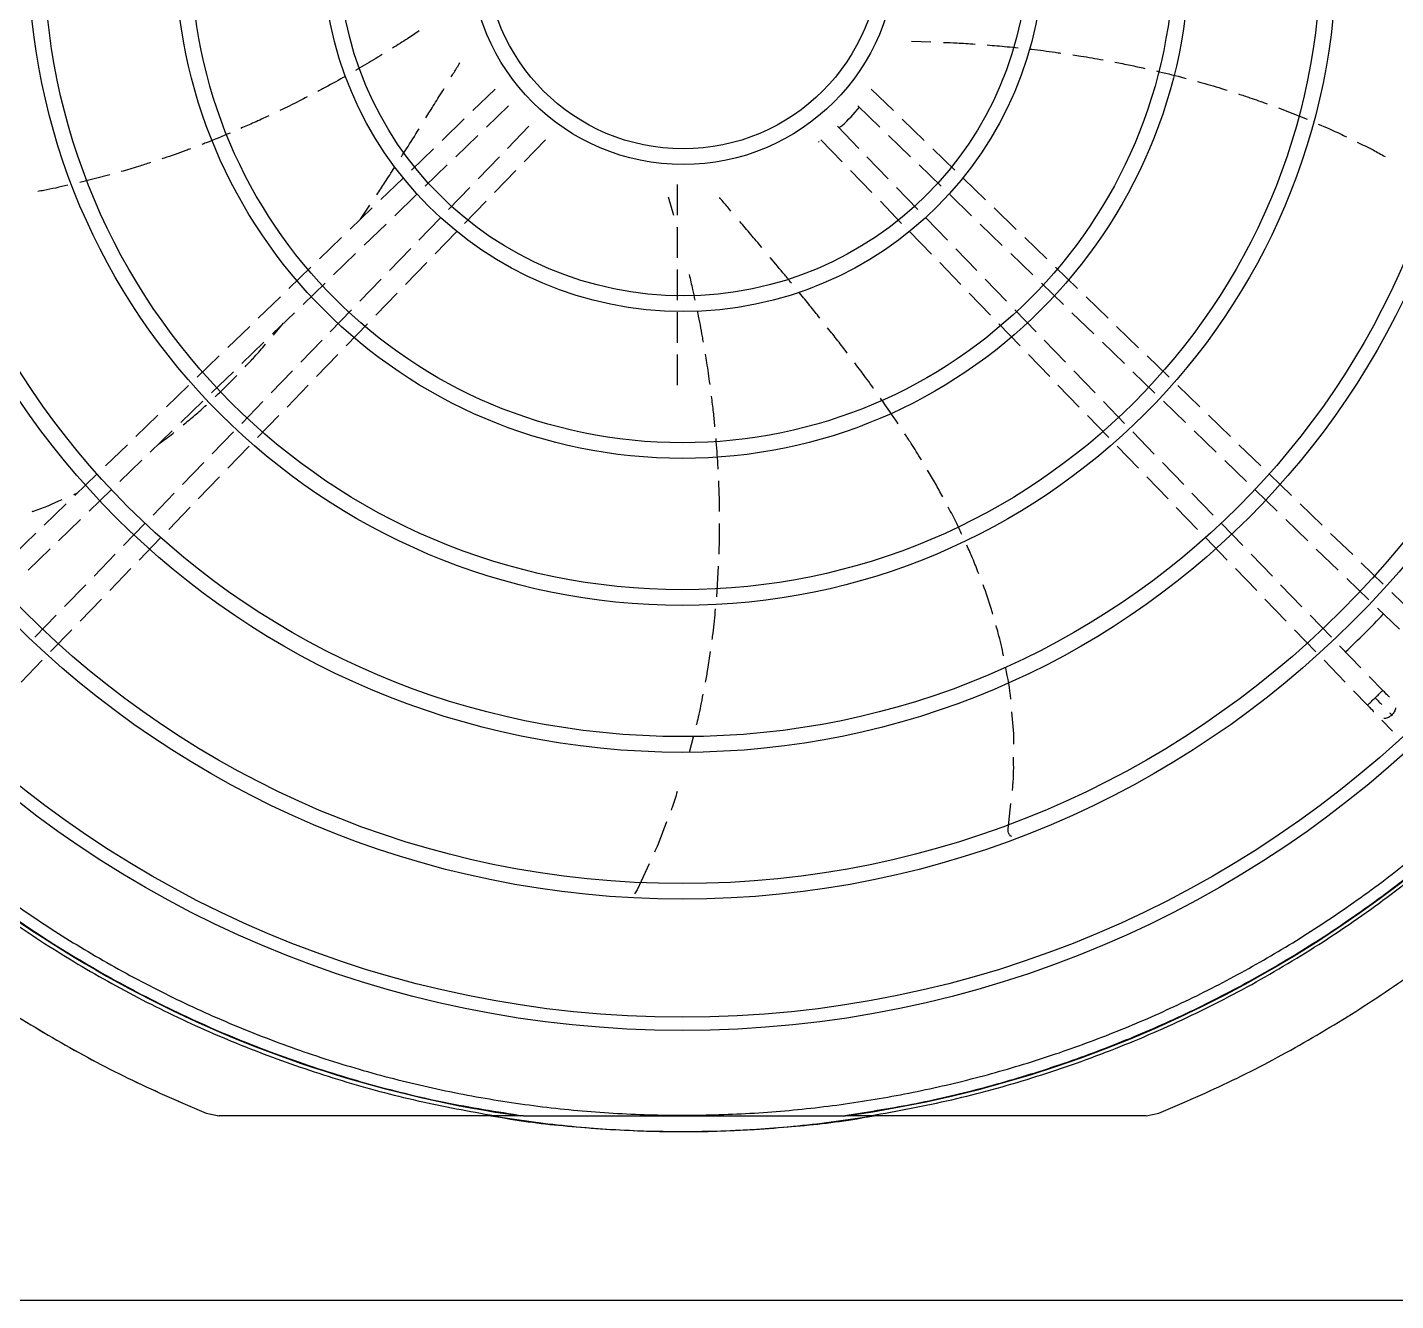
# Model space of a CAD drawing. Extents: x -31 to 236, y -16 to 155.
# Drawn here: x 35.72 to 48.4, y 50.68 to 62.48 of the extents above; entities that cross this region are included whole.
import ezdxf

# ---------------------------------------------------------------- set-up
doc = ezdxf.new("R2010")
doc.units = 0
doc.header["$MEASUREMENT"] = 0
doc.layers.get('0').update_dxf_attribs({"linetype": 'CONTINUOUS'})
doc.layers.add('0_UNIT', color=7, linetype='CONTINUOUS')

msp = doc.modelspace()

# ---------------------------------------------------------------- linework, layer by layer
at = {"color": 7, "linetype": 'Continuous', "lineweight": 25}
for p, q in [((43.91353, 62.34649), (43.91373, 62.34649)), ((43.91373, 62.34649), (44.09463, 62.34171)), ((39.73006, 62.14758), (39.73064, 62.14758)), ((40.05552, 61.90309), (39.8501, 61.70447)), ((43.74763, 61.70406), (43.54211, 61.90278)), ((39.97544, 61.55185), (40.17896, 61.74862)), ((43.41861, 61.74837), (43.62246, 61.55126)), ((39.76983, 61.62685), (39.56499, 61.42879)), ((44.03295, 61.42818), (43.82795, 61.6264)), ((47.31533, 61.72895), (47.5803, 61.62386)), ((40.36956, 61.55898), (40.17196, 61.35463)), ((43.42531, 61.35466), (43.22803, 61.5587)), ((39.69185, 61.27763), (39.89535, 61.4744)), ((40.32478, 61.22949), (40.52343, 61.43493)), ((43.058, 61.41173), (43.0531, 61.41895)), ((43.07409, 61.43471), (43.27266, 61.22935)), ((43.70244, 61.47393), (43.90612, 61.27699)), ((39.48487, 61.35132), (39.28085, 61.15406)), ((40.09565, 61.27571), (39.8984, 61.0717)), ((43.6991, 61.0715), (43.50194, 61.27541)), ((44.31711, 61.15343), (44.1122, 61.35155)), ((39.40903, 61.00417), (39.61211, 61.20054)), ((40.04946, 60.94474), (40.24766, 61.14973)), ((43.34994, 61.14941), (43.54806, 60.94452)), ((43.98477, 61.20094), (44.18885, 61.00361)), ((36.48469, 61.10812), (36.20746, 61.0371)), ((39.20058, 61.07644), (38.99672, 60.87933)), ((39.82181, 60.99249), (39.62394, 60.78785)), ((41.74363, 61.01885), (41.74363, 60.7345)), ((43.9731, 60.78813), (43.77638, 60.99157)), ((44.60084, 60.87908), (44.39702, 61.07616)), ((39.12574, 60.73026), (39.32917, 60.92696)), ((39.77385, 60.65969), (39.97247, 60.86512)), ((41.65822, 60.90546), (41.70887, 60.73553)), ((43.62581, 60.8641), (43.82326, 60.6599)), ((44.26841, 60.92669), (44.47173, 60.73009)), ((38.91678, 60.80204), (38.71289, 60.60489)), ((38.80936, 60.69817), (38.89626, 60.82795)), ((44.88557, 60.60377), (44.6804, 60.80216)), ((38.8428, 60.45668), (39.04637, 60.65352)), ((39.54796, 60.70927), (39.35053, 60.50508)), ((41.74008, 60.62517), (41.74363, 60.6124)), ((41.74363, 60.62505), (41.74363, 60.34096)), ((44.24734, 60.50449), (44.04963, 60.70897)), ((44.55096, 60.65349), (44.75526, 60.45595)), ((38.63325, 60.52789), (38.42814, 60.32957)), ((39.49963, 60.37609), (39.6975, 60.58073)), ((43.90008, 60.58045), (44.09817, 60.37558)), ((45.16874, 60.32997), (44.96418, 60.52776)), ((38.55913, 60.1824), (38.76351, 60.38001)), ((39.27397, 60.4259), (39.07629, 60.22146)), ((44.52061, 60.22187), (44.32432, 60.42488)), ((44.83423, 60.37959), (45.0387, 60.18189)), ((38.34976, 60.25377), (38.14547, 60.05625)), ((39.2249, 60.09195), (39.42247, 60.29629)), ((41.74363, 60.23145), (41.74363, 59.94793)), ((44.17543, 60.29567), (44.37264, 60.09171)), ((45.4521, 60.05599), (45.24794, 60.2534)), ((38.2766, 59.90921), (38.48036, 60.10624)), ((38.99967, 60.14221), (38.80328, 59.9391)), ((44.79419, 59.93892), (44.59746, 60.14239)), ((45.11759, 60.10561), (45.32141, 59.90853)), ((38.06605, 59.97946), (37.86204, 59.78219)), ((38.95055, 59.80821), (39.14771, 60.01213)), ((44.44916, 60.01258), (44.6466, 59.80837)), ((45.73561, 59.78186), (45.53152, 59.9792)), ((38.72624, 59.85943), (38.52891, 59.65534)), ((45.06802, 59.65572), (44.87095, 59.85954)), ((37.99319, 59.63519), (38.19673, 59.83199)), ((38.00332, 59.62459), (38.09551, 59.73412)), ((38.67657, 59.52486), (38.87409, 59.72914)), ((41.74363, 59.83725), (41.74363, 59.55359)), ((44.72335, 59.729), (44.92078, 59.5248)), ((45.40075, 59.83182), (45.60452, 59.63479)), ((37.78192, 59.70472), (37.57855, 59.50809)), ((46.01917, 59.50768), (45.81496, 59.70514)), ((37.70992, 59.36129), (37.91369, 59.55832)), ((38.453, 59.57682), (38.25581, 59.37288)), ((45.34172, 59.37265), (45.14463, 59.57649)), ((45.68369, 59.55824), (45.888, 59.3607)), ((37.4988, 59.43097), (37.29446, 59.2334)), ((38.40264, 59.24155), (38.59997, 59.44564)), ((41.74363, 59.44315), (41.74363, 59.15932)), ((44.99757, 59.44539), (45.19495, 59.24126)), ((46.30247, 59.23376), (46.09845, 59.43103)), ((37.4273, 59.08802), (37.63117, 59.28514)), ((38.17917, 59.29362), (37.98219, 59.0899)), ((45.61534, 59.08967), (45.41842, 59.29333)), ((45.96654, 59.28476), (46.1704, 59.08764)), ((37.21528, 59.15684), (37.01161, 58.95991)), ((38.12849, 58.95802), (38.32514, 59.1614)), ((45.27168, 59.1619), (45.46922, 58.9576)), ((46.5863, 58.95932), (46.38182, 59.15703)), ((37.14427, 58.81436), (37.34809, 59.01143)), ((37.90457, 59.00963), (37.70779, 58.80611)), ((45.88936, 58.80627), (45.69238, 59.00999)), ((46.24965, 59.01101), (46.45332, 58.81408)), ((36.93205, 58.88298), (36.72763, 58.68533)), ((37.85415, 58.67429), (38.05157, 58.87847)), ((45.54574, 58.87845), (45.74302, 58.67442)), ((46.86911, 58.68587), (46.66589, 58.88237)), ((36.86099, 58.54045), (37.06441, 58.73714)), ((37.63094, 58.72663), (37.43421, 58.52317)), ((46.1638, 58.52243), (45.96601, 58.727)), ((46.53292, 58.73712), (46.73695, 58.53984)), ((36.6487, 58.60901), (36.44516, 58.4122)), ((37.58055, 58.39132), (37.77758, 58.59509)), ((45.81974, 58.59508), (46.01717, 58.39089)), ((47.15262, 58.41174), (46.94847, 58.60913)), ((36.57797, 58.2668), (36.78198, 58.46406)), ((46.81645, 58.46297), (47.01949, 58.26664)), ((36.36591, 58.33558), (36.16163, 58.13805)), ((37.35809, 58.44444), (37.16075, 58.24034)), ((46.43648, 58.24042), (46.23967, 58.44397)), ((47.43599, 58.13776), (47.23201, 58.33498)), ((37.30603, 58.10741), (37.5029, 58.31101)), ((46.09451, 58.3109), (46.29115, 58.10754)), ((36.1531, 58.14737), (36.19212, 58.16754)), ((36.29453, 57.99273), (36.49828, 58.18974)), ((37.08357, 58.16052), (36.88718, 57.95741)), ((46.71066, 57.95686), (46.51308, 58.1612)), ((47.09872, 58.19004), (47.3031, 57.99242)), ((36.08202, 58.06108), (35.87865, 57.86444)), ((37.03269, 57.82471), (37.22985, 58.02862)), ((46.36801, 58.02805), (46.56486, 57.82446)), ((47.71962, 57.8635), (47.51542, 58.06095)), ((36.01181, 57.71938), (36.21556, 57.91639)), ((36.81079, 57.87841), (36.61365, 57.67452)), ((46.98393, 57.67423), (46.7874, 57.87749)), ((47.3822, 57.91594), (47.58555, 57.71932)), ((35.7993, 57.78772), (35.5954, 57.59056)), ((36.75786, 57.54047), (36.95574, 57.74513)), ((46.64155, 57.74514), (46.83974, 57.54017)), ((48.00236, 57.59012), (47.79824, 57.78749)), ((35.72812, 57.44507), (35.93261, 57.6428)), ((36.53682, 57.59506), (36.33984, 57.39133)), ((47.25856, 57.39021), (47.06064, 57.59489)), ((47.66513, 57.64237), (47.86921, 57.44504)), ((36.4849, 57.25816), (36.68157, 57.46157)), ((42.1243, 57.48412), (42.10616, 57.19869)), ((46.91621, 57.46108), (47.11268, 57.25788)), ((48.28569, 57.31617), (48.08217, 57.51295)), ((36.26314, 57.31201), (36.06637, 57.10851)), ((47.53128, 57.10814), (47.33432, 57.31185)), ((47.94802, 57.36884), (48.15206, 57.17155)), ((48.5689, 57.04233), (48.3646, 57.23987)), ((36.21021, 56.97408), (36.40824, 57.17889)), ((47.18941, 57.17853), (47.38737, 56.97379)), ((48.23161, 57.09464), (48.43476, 56.89821)), ((35.98965, 57.02916), (35.79217, 56.82492)), ((47.80506, 56.82499), (47.60828, 57.02851)), ((35.93705, 56.69157), (36.1336, 56.89484)), ((47.46347, 56.89509), (47.66093, 56.69087)), ((48.07918, 56.54149), (47.88154, 56.7459)), ((35.66343, 56.40858), (35.86031, 56.6122)), ((47.73737, 56.61181), (47.9341, 56.40835)), ((48.28125, 56.33251), (48.15553, 56.46254)), ((48.01115, 56.32866), (48.13973, 56.19568)), ((48.27344, 56.05708), (48.37144, 55.95528)), ((41.89055, 55.90006), (41.85386, 55.75778)), ((44.8104, 55.05062), (44.83606, 55.28297)), ((44.80987, 55.05062), (44.8104, 55.05062)), ((41.48212, 54.72409), (41.3717, 54.48461)), ((41.3717, 54.48461), (41.34888, 54.4469)), ((37.37848, 52.41434), (37.3777, 52.41434)), ((37.3777, 52.41434), (37.49719, 52.39079)), ((37.37848, 52.41434), (37.49797, 52.39079)), ((40.0547, 52.39079), (37.49797, 52.39079)), ((40.29022, 52.39079), (40.0547, 52.39079)), ((43.53089, 52.39079), (43.30404, 52.39079)), ((46.0876, 52.39079), (43.53089, 52.39079)), ((46.0876, 52.39079), (46.20709, 52.41434))]:
    msp.add_line(p, q, dxfattribs=at)
for centre, radius in [((41.79199, 63.17881), 9.99706), ((41.79199, 63.1782), 9.87436), ((41.79199, 63.17881), 8.78089), ((41.79199, 63.1782), 8.63615), ((41.79199, 63.1782), 7.41998), ((41.79818, 63.17829), 7.27453), ((41.79199, 63.1782), 6.05846), ((41.79199, 63.1782), 5.9131), ((41.79199, 63.1782), 4.69694), ((41.79199, 63.1782), 4.55158), ((41.79818, 63.1782), 3.33542), ((41.79818, 63.17829), 3.18997), ((41.79818, 63.1782), 1.9739), ((41.79818, 63.17829), 1.82845)]:
    msp.add_circle(centre, radius)
for centre, radius, start, end in [((41.7971, 63.17819), 10.89215, 277.952419, 82.047581), ((41.79384, 63.17623), 8.93423, 313.437539, 316.623841), ((41.79713, 63.17815), 10.8921, 222.877714, 262.047685)]:
    msp.add_arc(centre, radius, start, end, dxfattribs=at)
at = {"color": 8, "linetype": 'Continuous', "lineweight": 25}
for centre, radius, start, end in [((37.22196, 67.66475), 15.83438, 313.946005, 314.301587), ((40.79736, 63.88371), 10.63091, 313.68259, 314.213901)]:
    msp.add_arc(centre, radius, start, end, dxfattribs=at)
at = {"color": 7, "linetype": 'Continuous', "lineweight": 25}
for points, knots in [([(33.9667, 55.76677), (34.10923, 55.62104), (34.39637, 55.32745), (34.86122, 54.91627), (35.3538, 54.52574), (35.87508, 54.16095), (36.4231, 53.82377), (36.99583, 53.51716), (37.59063, 53.24364), (38.20412, 53.00559), (38.83329, 52.80476), (39.47481, 52.64254), (40.12507, 52.52), (40.78036, 52.43768), (41.43707, 52.39572), (42.09176, 52.3938), (42.74031, 52.43119), (43.37932, 52.50667), (44.0056, 52.61862), (44.61693, 52.76533), (45.21083, 52.94481), (45.78813, 53.15593), (46.35253, 53.39943), (46.90724, 53.67733), (47.45209, 53.99099), (47.9839, 54.3402), (48.49988, 54.72463), (48.99661, 55.14329), (49.47078, 55.59471), (49.91889, 56.07661), (50.33824, 56.58684), (50.72627, 57.12284), (51.08068, 57.68163), (51.39958, 58.25998), (51.68151, 58.85458), (51.92549, 59.46211), (52.13069, 60.07849), (52.29696, 60.70008), (52.42465, 61.32334), (52.5145, 61.94558), (52.56747, 62.56375), (52.58489, 63.17819), (52.56747, 63.79263), (52.5145, 64.41079), (52.42465, 65.03303), (52.29697, 65.6563), (52.13069, 66.27789), (51.9255, 66.89427), (51.68152, 67.50179), (51.39959, 68.09639), (51.08069, 68.67475), (50.72627, 69.23354), (50.33824, 69.76953), (49.9189, 70.27976), (49.47079, 70.76167), (48.99662, 71.21309), (48.49989, 71.63175), (47.98391, 72.01619), (47.4521, 72.36538), (46.90725, 72.67906), (46.35254, 72.95696), (45.78814, 73.20046), (45.21084, 73.41158), (44.61694, 73.59105), (44.00562, 73.73777), (43.37933, 73.84972), (42.74032, 73.9252), (42.09177, 73.96259), (41.43709, 73.96067), (40.78038, 73.91871), (40.12508, 73.8364), (39.47482, 73.71385), (38.8333, 73.55164), (38.20414, 73.3508), (37.59065, 73.11276), (36.99584, 72.83923), (36.42311, 72.53262), (35.87509, 72.19545), (35.35382, 71.83066), (34.86124, 71.44013), (34.39638, 71.02895), (34.10923, 70.73535), (33.9667, 70.58962)], [0, 0, 0, 0, 0.01189592, 0.02396584, 0.03619649, 0.04857359, 0.06108194, 0.07373471, 0.0864717, 0.09927432, 0.11212355, 0.12500004, 0.13787625, 0.15072533, 0.16352795, 0.17626509, 0.18891813, 0.20142621, 0.21380317, 0.22603385, 0.23810393, 0.25000004, 0.2618959, 0.27396585, 0.28619652, 0.29857361, 0.31108196, 0.32373474, 0.33647171, 0.34927432, 0.36212355, 0.37500004, 0.38787624, 0.40072531, 0.41352793, 0.42626506, 0.4389181, 0.45142619, 0.46380314, 0.47603381, 0.48810388, 0.50000001, 0.51189586, 0.52396581, 0.53619649, 0.54857357, 0.56108191, 0.57373469, 0.58647168, 0.59927428, 0.6121235, 0.62499999, 0.63787621, 0.65072529, 0.66352791, 0.67626502, 0.68891805, 0.70142614, 0.71380312, 0.72603376, 0.73810387, 0.74999998, 0.76189582, 0.77396578, 0.78619645, 0.79857355, 0.81108188, 0.82373468, 0.83647168, 0.84927427, 0.86212351, 0.87499998, 0.88787621, 0.90072531, 0.91352792, 0.92626504, 0.93891808, 0.95142617, 0.96380314, 0.97603381, 0.98810396, 1, 1, 1, 1]), ([(43.27568, 52.3908), (43.4901, 52.42397), (43.91896, 52.4903), (44.55325, 52.63831), (45.17807, 52.8212), (45.79072, 53.04183), (46.38913, 53.29846), (46.97112, 53.59043), (47.53464, 53.91664), (48.07767, 54.27593), (48.59826, 54.66702), (49.09456, 55.08851), (49.5648, 55.5389), (50.00729, 56.01657), (50.42045, 56.51983), (50.80281, 57.04687), (51.153, 57.5958), (51.46978, 58.16468), (51.752, 58.75147), (51.99867, 59.35406), (52.2089, 59.97032), (52.38194, 60.59804), (52.51717, 61.23497), (52.61411, 61.87884), (52.67241, 62.52735), (52.69187, 63.17819), (52.67241, 63.82903), (52.61411, 64.47754), (52.51717, 65.12141), (52.38194, 65.75835), (52.2089, 66.38606), (51.99867, 67.00232), (51.75201, 67.60492), (51.46978, 68.1917), (51.15301, 68.76058), (50.80281, 69.30952), (50.42045, 69.83655), (50.00729, 70.33981), (49.5648, 70.81748), (49.09457, 71.26787), (48.59827, 71.68936), (48.07768, 72.08045), (47.53465, 72.43974), (46.97113, 72.76595), (46.38914, 73.05793), (45.79073, 73.31456), (45.17808, 73.53519), (44.55326, 73.71808), (43.91897, 73.86608), (43.49011, 73.93242), (43.27569, 73.96559)], [0, 0, 0, 0, 0.02083334, 0.04166665, 0.06250003, 0.08333335, 0.10416665, 0.125, 0.1458333, 0.16666668, 0.18749997, 0.20833336, 0.22916668, 0.25000001, 0.27083332, 0.29166664, 0.31250001, 0.33333334, 0.35416664, 0.37499996, 0.39583334, 0.41666666, 0.43749998, 0.4583333, 0.47916665, 0.5, 0.5208333, 0.54166664, 0.5625, 0.58333332, 0.60416664, 0.62499998, 0.64583333, 0.66666665, 0.68749999, 0.70833331, 0.72916664, 0.74999997, 0.77083333, 0.79166666, 0.81249999, 0.83333331, 0.85416669, 0.875, 0.89583335, 0.91666666, 0.9375, 0.95833334, 0.97916668, 1, 1, 1, 1]), ([(43.53089, 52.39079), (43.78375, 52.43684), (44.28946, 52.52893), (45.0333, 52.73443), (45.76163, 52.98804), (46.47005, 53.29339), (47.15525, 53.64764), (47.81374, 54.04939), (48.44229, 54.49653), (49.03775, 54.98689), (49.59716, 55.51799), (50.11774, 56.08721), (50.5969, 56.69171), (51.03225, 57.32848), (51.42164, 57.99436), (51.76311, 58.68603), (52.05497, 59.40006), (52.29578, 60.13288), (52.48432, 60.88085), (52.61967, 61.64026), (52.70115, 62.40731), (52.72836, 63.1782), (52.70115, 63.9491), (52.61967, 64.71615), (52.48432, 65.47556), (52.29577, 66.22353), (52.05496, 66.95635), (51.7631, 67.67037), (51.42163, 68.36204), (51.03224, 69.02792), (50.59689, 69.6647), (50.11773, 70.2692), (49.59715, 70.83841), (49.03774, 71.36952), (48.44228, 71.85987), (47.81373, 72.30701), (47.15523, 72.70876), (46.47004, 73.06301), (45.76162, 73.36835), (45.03328, 73.62197), (44.28945, 73.82747), (43.78373, 73.91956), (43.53087, 73.9656)], [0, 0, 0, 0, 0.02500002, 0.05000002, 0.07500002, 0.10000003, 0.12499999, 0.15000004, 0.17499999, 0.20000003, 0.22500003, 0.25, 0.27500001, 0.30000002, 0.325, 0.35000002, 0.375, 0.4, 0.42500002, 0.45000001, 0.47500003, 0.50000003, 0.52499999, 0.55000001, 0.57500001, 0.6, 0.62500003, 0.65, 0.67500002, 0.70000003, 0.72500002, 0.75000002, 0.77499999, 0.80000001, 0.825, 0.85000003, 0.87500003, 0.89999998, 0.92500001, 0.95, 0.975, 1, 1, 1, 1]), ([(39.3532, 62.44357), (39.31684, 62.41925), (39.23763, 62.36627), (39.15254, 62.31288), (39.1065, 62.284)], [0, 0, 0, 0, 0.4590241, 1, 1, 1, 1]), ([(44.21018, 62.33698), (44.25135, 62.33533), (44.34646, 62.33152), (44.44653, 62.32461), (44.50328, 62.32069)], [0, 0, 0, 0, 0.43287459, 1, 1, 1, 1]), ([(44.61621, 62.31232), (44.67709, 62.30761), (44.7709, 62.30035), (44.86945, 62.28954), (44.90405, 62.28575)], [0, 0, 0, 0, 0.64892692, 1, 1, 1, 1]), ([(45.01564, 62.27391), (45.01987, 62.27347), (45.09413, 62.26562), (45.1886, 62.25364), (45.28134, 62.23968), (45.29954, 62.23694)], [0, 0, 0, 0, 0.04619717, 0.81291294, 1, 1, 1, 1]), ([(39.01015, 62.22408), (38.95655, 62.19107), (38.8762, 62.14158), (38.78985, 62.09216), (38.76112, 62.07572)], [0, 0, 0, 0, 0.66716669, 1, 1, 1, 1]), ([(39.64952, 62.01609), (39.65809, 62.02997), (39.68516, 62.07382), (39.71218, 62.11764), (39.73064, 62.14758)], [0, 0, 0, 0, 0.31677713, 1, 1, 1, 1]), ([(45.40949, 62.22056), (45.43447, 62.21692), (45.52613, 62.20357), (45.62157, 62.18633), (45.691, 62.17378)], [0, 0, 0, 0, 0.27254447, 1, 1, 1, 1]), ([(45.79829, 62.15331), (45.84609, 62.14425), (45.93767, 62.12689), (46.03133, 62.10569), (46.0761, 62.09555)], [0, 0, 0, 0, 0.52187415, 1, 1, 1, 1]), ([(38.66503, 62.02029), (38.65971, 62.01722), (38.59356, 61.97901), (38.50986, 61.93295), (38.42808, 61.89044), (38.41306, 61.88264)], [0, 0, 0, 0, 0.06673795, 0.82860265, 1, 1, 1, 1]), ([(46.18368, 62.07153), (46.26067, 62.05333), (46.35222, 62.03169), (46.44397, 62.00652), (46.45858, 62.00252)], [0, 0, 0, 0, 0.84086718, 1, 1, 1, 1]), ([(39.41576, 61.63884), (39.42785, 61.65821), (39.46802, 61.72257), (39.52355, 61.81222), (39.56701, 61.88253), (39.58257, 61.9077)], [0, 0, 0, 0, 0.21657344, 0.71952385, 1, 1, 1, 1]), ([(46.56532, 61.97345), (46.57914, 61.96971), (46.66215, 61.94721), (46.75339, 61.9205), (46.83005, 61.89552), (46.83819, 61.89287)], [0, 0, 0, 0, 0.15146226, 0.90989289, 1, 1, 1, 1]), ([(38.31519, 61.83159), (38.29148, 61.81912), (38.20959, 61.77605), (38.1223, 61.73389), (38.0603, 61.70394)], [0, 0, 0, 0, 0.28962741, 1, 1, 1, 1]), ([(46.94298, 61.85885), (46.97886, 61.84744), (47.06888, 61.81881), (47.15752, 61.78621), (47.21082, 61.7666)], [0, 0, 0, 0, 0.39868758, 1, 1, 1, 1]), ([(37.96017, 61.65669), (37.91535, 61.63552), (37.83096, 61.59566), (37.74258, 61.55768), (37.70115, 61.53988)], [0, 0, 0, 0, 0.53117169, 1, 1, 1, 1]), ([(43.24194, 61.54431), (43.25153, 61.55186), (43.3222, 61.60757), (43.38096, 61.67628), (43.43174, 61.73567)], [0, 0, 0, 0, 0.13564383, 1, 1, 1, 1]), ([(37.60116, 61.49648), (37.5272, 61.46553), (37.44031, 61.42916), (37.35114, 61.39552), (37.33787, 61.39051)], [0, 0, 0, 0, 0.85117589, 1, 1, 1, 1]), ([(39.18746, 61.27596), (39.2032, 61.30066), (39.25821, 61.38701), (39.31259, 61.47377), (39.35142, 61.53572)], [0, 0, 0, 0, 0.28603904, 1, 1, 1, 1]), ([(47.68248, 61.57952), (47.7519, 61.55021), (47.84016, 61.51295), (47.9258, 61.47046), (47.94409, 61.46139)], [0, 0, 0, 0, 0.78644981, 1, 1, 1, 1]), ([(48.04533, 61.41171), (48.09452, 61.38844), (48.18174, 61.34716), (48.2654, 61.2995), (48.30189, 61.27871)], [0, 0, 0, 0, 0.56385914, 1, 1, 1, 1]), ([(37.23458, 61.35134), (37.22028, 61.3459), (37.13902, 61.31497), (37.04993, 61.28306), (36.97459, 61.25863), (36.9678, 61.25643)], [0, 0, 0, 0, 0.16266608, 0.92447643, 1, 1, 1, 1]), ([(36.86215, 61.22207), (36.82536, 61.20986), (36.73539, 61.17999), (36.64416, 61.15415), (36.59023, 61.13887)], [0, 0, 0, 0, 0.40887519, 1, 1, 1, 1]), ([(38.95966, 60.92376), (38.98484, 60.96201), (39.04007, 61.04587), (39.09427, 61.1304), (39.12376, 61.17638)], [0, 0, 0, 0, 0.45598561, 1, 1, 1, 1]), ([(36.09828, 61.01273), (36.02427, 60.99547), (35.93142, 60.97382), (35.83761, 60.9579), (35.81857, 60.95467)], [0, 0, 0, 0, 0.79707561, 1, 1, 1, 1]), ([(42.24175, 60.77393), (42.22861, 60.78941), (42.1927, 60.83173), (42.1568, 60.87401), (42.13403, 60.90083)], [0, 0, 0, 0, 0.36580278, 1, 1, 1, 1]), ([(42.52729, 60.43614), (42.51036, 60.4563), (42.45932, 60.51706), (42.39125, 60.59756), (42.3401, 60.65791), (42.32326, 60.67779)], [0, 0, 0, 0, 0.24980516, 0.75291187, 1, 1, 1, 1]), ([(42.80233, 60.10618), (42.78129, 60.1317), (42.71618, 60.2107), (42.65048, 60.28923), (42.60601, 60.3424)], [0, 0, 0, 0, 0.32305188, 1, 1, 1, 1]), ([(41.85386, 60.18489), (41.86479, 60.13977), (41.8833, 60.0634), (41.9002, 59.98232), (41.90712, 59.94914)], [0, 0, 0, 0, 0.59075464, 1, 1, 1, 1]), ([(43.06545, 59.78223), (43.03493, 59.82043), (42.97263, 59.89839), (42.90939, 59.97559), (42.87713, 60.01498)], [0, 0, 0, 0, 0.48985766, 1, 1, 1, 1]), ([(41.93055, 59.83907), (41.93159, 59.83419), (41.94731, 59.7605), (41.9652, 59.66714), (41.98051, 59.57555), (41.98341, 59.55826)], [0, 0, 0, 0, 0.05447578, 0.82148954, 1, 1, 1, 1]), ([(43.31913, 59.45845), (43.29008, 59.4963), (43.23008, 59.57447), (43.16896, 59.65175), (43.13743, 59.69162)], [0, 0, 0, 0, 0.48416948, 1, 1, 1, 1]), ([(37.73961, 59.33048), (37.76886, 59.3613), (37.83387, 59.42979), (37.89597, 59.50092), (37.93013, 59.54005)], [0, 0, 0, 0, 0.44988429, 1, 1, 1, 1]), ([(42.00204, 59.44783), (42.00641, 59.42244), (42.02202, 59.33176), (42.0351, 59.23629), (42.04452, 59.16754)], [0, 0, 0, 0, 0.27992058, 1, 1, 1, 1]), ([(43.56156, 59.13283), (43.561, 59.1336), (43.52341, 59.18649), (43.46563, 59.26466), (43.40758, 59.34141), (43.38809, 59.36719)], [0, 0, 0, 0, 0.00977442, 0.66748489, 1, 1, 1, 1]), ([(37.46108, 59.0515), (37.48776, 59.07649), (37.55681, 59.14116), (37.6229, 59.20888), (37.66344, 59.25042)], [0, 0, 0, 0, 0.38645719, 1, 1, 1, 1]), ([(37.16544, 58.79194), (37.2023, 58.82174), (37.27578, 58.88118), (37.3457, 58.94481), (37.38055, 58.97653)], [0, 0, 0, 0, 0.50149322, 1, 1, 1, 1]), ([(42.05855, 59.0575), (42.06479, 59.00879), (42.07663, 58.91646), (42.08543, 58.82096), (42.08959, 58.77584)], [0, 0, 0, 0, 0.5276329, 1, 1, 1, 1]), ([(43.79116, 58.80356), (43.7507, 58.86343), (43.69689, 58.94306), (43.64102, 59.02123), (43.62716, 59.04062)], [0, 0, 0, 0, 0.75189874, 1, 1, 1, 1]), ([(36.93661, 58.61357), (36.9821, 58.64599), (37.03057, 58.68054), (37.07641, 58.71847), (37.07924, 58.72081)], [0, 0, 0, 0, 0.93838513, 1, 1, 1, 1]), ([(44.00565, 58.46891), (43.97452, 58.5197), (43.92468, 58.60102), (43.87207, 58.68056), (43.85232, 58.71041)], [0, 0, 0, 0, 0.62458899, 1, 1, 1, 1]), ([(42.10008, 58.66604), (42.10663, 58.5867), (42.1144, 58.49257), (42.11886, 58.39714), (42.11956, 58.38216)], [0, 0, 0, 0, 0.8430023, 1, 1, 1, 1]), ([(44.20331, 58.12695), (44.18125, 58.16764), (44.13603, 58.25105), (44.08739, 58.3325), (44.06247, 58.37422)], [0, 0, 0, 0, 0.48783985, 1, 1, 1, 1]), ([(42.12487, 58.27269), (42.12561, 58.25792), (42.1299, 58.17156), (42.13271, 58.07694), (42.13265, 57.99719), (42.13265, 57.98951)], [0, 0, 0, 0, 0.15715941, 0.91876163, 1, 1, 1, 1]), ([(35.76683, 57.99039), (35.77088, 57.9916), (35.86639, 58.02037), (35.95759, 58.06224), (36.04494, 58.10233)], [0, 0, 0, 0, 0.04234426, 1, 1, 1, 1]), ([(44.38121, 57.77711), (44.36434, 57.81314), (44.32427, 57.89871), (44.28039, 57.98239), (44.25499, 58.03084)], [0, 0, 0, 0, 0.42108076, 1, 1, 1, 1]), ([(42.13268, 57.8783), (42.13292, 57.84012), (42.13352, 57.74545), (42.1299, 57.65085), (42.12774, 57.5944)], [0, 0, 0, 0, 0.40333981, 1, 1, 1, 1]), ([(44.53686, 57.41353), (44.51853, 57.46147), (44.48456, 57.55033), (44.44547, 57.63707), (44.42746, 57.67701)], [0, 0, 0, 0, 0.53950514, 1, 1, 1, 1]), ([(44.66736, 57.03974), (44.66343, 57.05352), (44.63737, 57.14485), (44.607, 57.23577), (44.57713, 57.31143), (44.57691, 57.312)], [0, 0, 0, 0, 0.14993325, 0.99363261, 1, 1, 1, 1]), ([(42.09564, 57.08842), (42.08918, 57.01288), (42.081, 56.9172), (42.06702, 56.8224), (42.06408, 56.80245)], [0, 0, 0, 0, 0.78959581, 1, 1, 1, 1]), ([(44.76761, 56.65379), (44.75235, 56.72406), (44.732, 56.81775), (44.7049, 56.90981), (44.69813, 56.93282)], [0, 0, 0, 0, 0.75002041, 1, 1, 1, 1]), ([(42.04833, 56.69238), (42.04129, 56.63762), (42.029, 56.54188), (42.00953, 56.44755), (42.00119, 56.40718)], [0, 0, 0, 0, 0.57203343, 1, 1, 1, 1]), ([(44.83432, 56.2522), (44.83431, 56.25227), (44.82737, 56.34926), (44.80716, 56.44501), (44.78697, 56.5407)], [0, 0, 0, 0, 0.00072988, 1, 1, 1, 1]), ([(41.97951, 56.29612), (41.96735, 56.22563), (41.95081, 56.12983), (41.92587, 56.03618), (41.91928, 56.01144)], [0, 0, 0, 0, 0.73577068, 1, 1, 1, 1]), ([(48.34225, 56.26937), (48.34056, 56.27112), (48.33095, 56.28108), (48.31008, 56.30268), (48.29086, 56.32257), (48.28125, 56.33251)], [0, 0, 0, 0, 0.09629337, 0.54799298, 1, 1, 1, 1]), ([(48.13973, 56.19568), (48.14931, 56.18577), (48.16845, 56.16597), (48.18799, 56.14573), (48.19642, 56.137), (48.1969, 56.13651)], [0, 0, 0, 0, 0.48577429, 0.97107325, 1, 1, 1, 1]), ([(48.21071, 56.26409), (48.22244, 56.25196), (48.24339, 56.23028), (48.26345, 56.20952), (48.27227, 56.20039)], [0, 0, 0, 0, 0.56004536, 1, 1, 1, 1]), ([(44.86227, 55.83563), (44.86245, 55.8436), (44.86481, 55.9434), (44.85335, 56.04317), (44.8428, 56.13498)], [0, 0, 0, 0, 0.07987082, 1, 1, 1, 1]), ([(33.76412, 55.76677), (33.93197, 55.5918), (34.26769, 55.24186), (34.81413, 54.76089), (35.38891, 54.31484), (35.99274, 53.90868), (36.62208, 53.54338), (37.27437, 53.22087), (37.94662, 52.94219), (38.63605, 52.70977), (39.33891, 52.52028), (39.8161, 52.43395), (40.0547, 52.39079)], [0, 0, 0, 0, 0.10000002, 0.20000004, 0.29999995, 0.40000005, 0.50000004, 0.60000016, 0.69999999, 0.80000004, 0.90000013, 1, 1, 1, 1]), ([(33.82066, 55.76677), (33.99372, 55.58776), (34.33984, 55.22974), (34.90414, 54.73942), (35.49817, 54.28628), (36.12254, 53.87564), (36.77339, 53.50854), (37.44794, 53.18704), (38.14289, 52.91224), (38.85516, 52.6867), (39.58076, 52.50686), (40.07269, 52.42948), (40.31865, 52.39079)], [0, 0, 0, 0, 0.09999997, 0.19999998, 0.29999997, 0.39999998, 0.49999991, 0.59999995, 0.69999992, 0.80000001, 0.90000005, 1, 1, 1, 1]), ([(44.84969, 55.40635), (44.85143, 55.42118), (44.86338, 55.52323), (44.86148, 55.62657), (44.85986, 55.7149)], [0, 0, 0, 0, 0.14537869, 1, 1, 1, 1]), ([(41.74363, 55.3957), (41.72894, 55.34591), (41.71182, 55.28784), (41.68966, 55.23183), (41.68651, 55.22385)], [0, 0, 0, 0, 0.85756126, 1, 1, 1, 1]), ([(41.64372, 55.1143), (41.61216, 55.0265), (41.57795, 54.93133), (41.53566, 54.84016), (41.53238, 54.8331)], [0, 0, 0, 0, 0.92249093, 1, 1, 1, 1]), ([(44.83931, 54.97998), (44.83778, 54.98077), (44.82892, 54.98532), (44.81695, 55.00003), (44.80761, 55.02427), (44.80909, 55.04151), (44.80987, 55.05062)], [0, 0, 0, 0, 0.06312289, 0.36614603, 0.66494162, 1, 1, 1, 1]), ([(44.83963, 54.98011), (44.83816, 54.98086), (44.82936, 54.9854), (44.81747, 55.00007), (44.80814, 55.0243), (44.80962, 55.04152), (44.8104, 55.05062)], [0, 0, 0, 0, 0.06106089, 0.36475521, 0.66423441, 1, 1, 1, 1]), ([(34.20452, 54.3591), (34.39644, 54.2001), (34.78027, 53.8821), (35.39326, 53.45301), (36.03077, 53.0623), (36.69134, 52.71086), (37.14892, 52.51318), (37.3777, 52.41434)], [0, 0, 0, 0, 0.20000015, 0.40000022, 0.60000002, 0.8000001, 1, 1, 1, 1]), ([(34.2053, 54.3591), (34.39722, 54.2001), (34.78105, 53.8821), (35.39404, 53.45301), (36.03155, 53.0623), (36.69212, 52.71086), (37.1497, 52.51318), (37.37848, 52.41434)], [0, 0, 0, 0, 0.20000015, 0.40000022, 0.60000002, 0.8000001, 1, 1, 1, 1]), ([(46.20709, 52.41434), (46.43588, 52.51318), (46.89345, 52.71086), (47.55403, 53.0623), (48.19153, 53.45301), (48.80452, 53.8821), (49.18835, 54.2001), (49.38027, 54.3591)], [0, 0, 0, 0, 0.1999999, 0.39999985, 0.59999953, 0.79999972, 1, 1, 1, 1]), ([(40.01544, 52.39079), (40.25093, 52.35657), (40.72192, 52.28812), (41.43503, 52.24394), (42.14898, 52.24394), (42.86209, 52.28812), (43.33308, 52.35657), (43.56857, 52.39079)], [0, 0, 0, 0, 0.20000003, 0.4, 0.6, 0.79999997, 1, 1, 1, 1]), ([(40.07553, 52.38319), (40.11701, 52.37563), (40.3724, 52.32909), (40.84772, 52.28098), (41.49882, 52.2416), (42.15174, 52.24346), (42.80252, 52.28733), (43.25735, 52.33491), (43.4924, 52.37877), (43.51372, 52.38275)], [0, 0, 0, 0, 0.03662794, 0.22553482, 0.41444161, 0.60334842, 0.79225505, 0.98116195, 1, 1, 1, 1]), ([(40.31865, 52.39079), (40.31174, 52.39079), (40.30246, 52.39079), (40.29356, 52.39079), (40.29087, 52.39079), (40.29042, 52.39079), (40.29022, 52.39079)], [0, 0, 0, 0, 0.63349373, 0.84959588, 0.93051889, 1, 1, 1, 1]), ([(40.31865, 52.39079), (40.36041, 52.39079), (40.45632, 52.39079), (40.62277, 52.39079), (40.78081, 52.39079), (40.92137, 52.39079), (41.03501, 52.39079), (41.15989, 52.39079), (41.2997, 52.39079), (41.45314, 52.39079), (41.62876, 52.39079), (41.80771, 52.39079), (41.97584, 52.39079), (42.1222, 52.39079), (42.25179, 52.39079), (42.37497, 52.39079), (42.48652, 52.39079), (42.59123, 52.39079), (42.68737, 52.39079), (42.81799, 52.39079), (42.97248, 52.39079), (43.13904, 52.39079), (43.23492, 52.39079), (43.27568, 52.39079)], [0, 0, 0, 0, 0.04319606, 0.09922624, 0.16874904, 0.20342818, 0.24150389, 0.28375478, 0.32978961, 0.38297483, 0.43900081, 0.507486, 0.56402989, 0.60911889, 0.65557383, 0.69514671, 0.73376385, 0.76844518, 0.80111685, 0.83108344, 0.900692, 0.95778928, 1, 1, 1, 1]), ([(43.27568, 52.39079), (43.28258, 52.39079), (43.29185, 52.39079), (43.30074, 52.39079), (43.30342, 52.39079), (43.30384, 52.39079), (43.30404, 52.39079)], [0, 0, 0, 0, 0.63346325, 0.85052573, 0.931193, 1, 1, 1, 1])]:
    msp.add_open_spline(points, degree=3, knots=knots, dxfattribs=at)
at = {"color": 8, "linetype": 'Continuous', "lineweight": 25}
for points, knots in [([(48.39889, 56.17172), (48.39898, 56.17084), (48.40009, 56.15886), (48.38975, 56.13317), (48.37345, 56.11369), (48.3653, 56.10395)], [0, 0, 0, 0, 0.03813491, 0.51905637, 1, 1, 1, 1]), ([(48.3653, 56.10395), (48.35527, 56.09606), (48.33522, 56.08029), (48.30742, 56.07083), (48.29383, 56.07281), (48.29126, 56.07319)], [0, 0, 0, 0, 0.4477343, 0.89548805, 1, 1, 1, 1]), ([(48.34669, 56.12327), (48.34702, 56.12292), (48.3543, 56.11537), (48.35993, 56.10952), (48.3653, 56.10395)], [0, 0, 0, 0, 0.04601476, 1, 1, 1, 1])]:
    msp.add_open_spline(points, degree=3, knots=knots, dxfattribs=at)
at = {"layer": '0_UNIT'}
msp.add_line((116.42318, 50.67829), (27.36068, 50.67829), dxfattribs=at)

doc.saveas('drawing.dxf')
